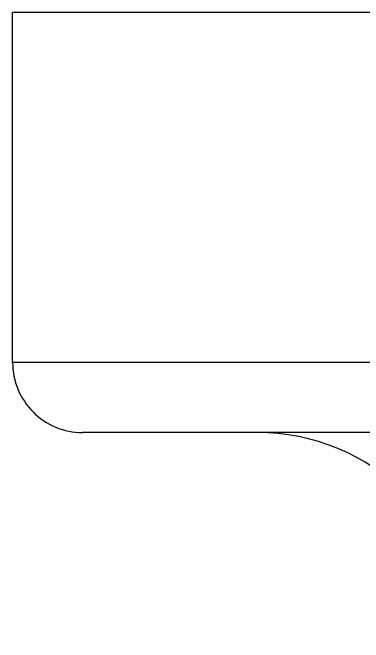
# Model space of a CAD drawing. Header units: millimetres. Extents: x 3495 to 4455, y 26793 to 27144.
# Drawn here: x 3688.133 to 3690.633, y 26984.253 to 26988.74 of the extents above; entities that cross this region are included whole.
import ezdxf

# ---------------------------------------------------------------- set-up
doc = ezdxf.new("R2010")
doc.units = ezdxf.units.MM

msp = doc.modelspace()

# ---------------------------------------------------------------- linework, layer by layer
for points in [[(3688.1326, 26986.2472), (3688.1326, 26986.2472), (3688.1326, 26988.7399), (3688.1326, 26988.7399)], [(3732.5184, 26988.7399), (3732.5184, 26988.7399), (3688.1326, 26988.7399), (3688.1326, 26988.7399)], [(3701.1412, 26986.2472), (3701.1412, 26986.2472), (3688.1326, 26986.2472), (3688.1326, 26986.2472)], [(3706.9342, 26985.7487), (3706.9342, 26985.7487), (3688.6311, 26985.7487), (3688.6311, 26985.7487)]]:
    msp.add_open_spline(points, degree=3)
for points in [[(3688.1326, 26986.2472), (3688.1326, 26986.1151), (3688.1849, 26985.988), (3688.2788, 26985.8949), (3688.2788, 26985.8949), (3688.3719, 26985.801), (3688.499, 26985.7487), (3688.6311, 26985.7487)], [(3691.3739, 26984.2531), (3691.3739, 26984.6494), (3691.2169, 26985.03), (3690.9361, 26985.3108), (3690.9361, 26985.3108), (3690.6552, 26985.5908), (3690.2747, 26985.7487), (3689.8783, 26985.7487)]]:
    msp.add_open_spline(points, degree=3, knots=[0, 0, 0, 0, 0.5, 0.5, 0.5, 0.5, 1, 1, 1, 1])

doc.saveas('drawing.dxf')
